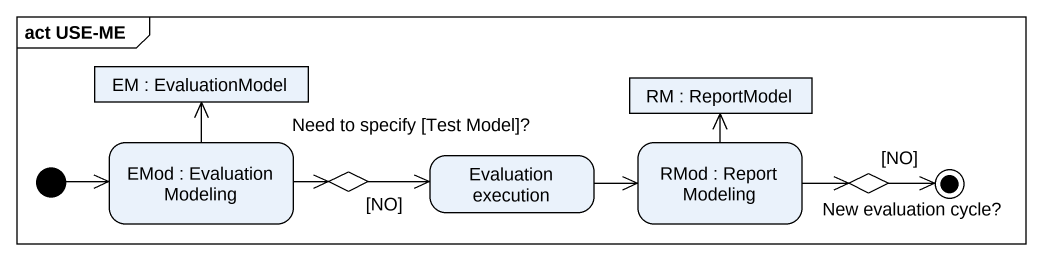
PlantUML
@startuml
mainframe act USE-ME
hide empty description
state "EM : EvaluationModel" as EM <<object>>
state "RM : ReportModel" as RM <<object>>
state "EMod : Evaluation Modeling" as EMod
state "Evaluation execution" as Evaluation_execution
state "RMod : Report Modeling" as RMod
state "Need to specify [Test Model]?" as Need_to_specify_Test_Model <<choice>>
state "New evaluation cycle?" as New_evaluation_cycle <<choice>>
[*] -right-> EMod
EMod -up-> EM
EMod -right-> Need_to_specify_Test_Model
Evaluation_execution -right-> RMod
RMod -up-> RM
RMod -right-> New_evaluation_cycle
Need_to_specify_Test_Model -right-> Evaluation_execution : [NO]
New_evaluation_cycle -right-> [*] : [NO]
@enduml
